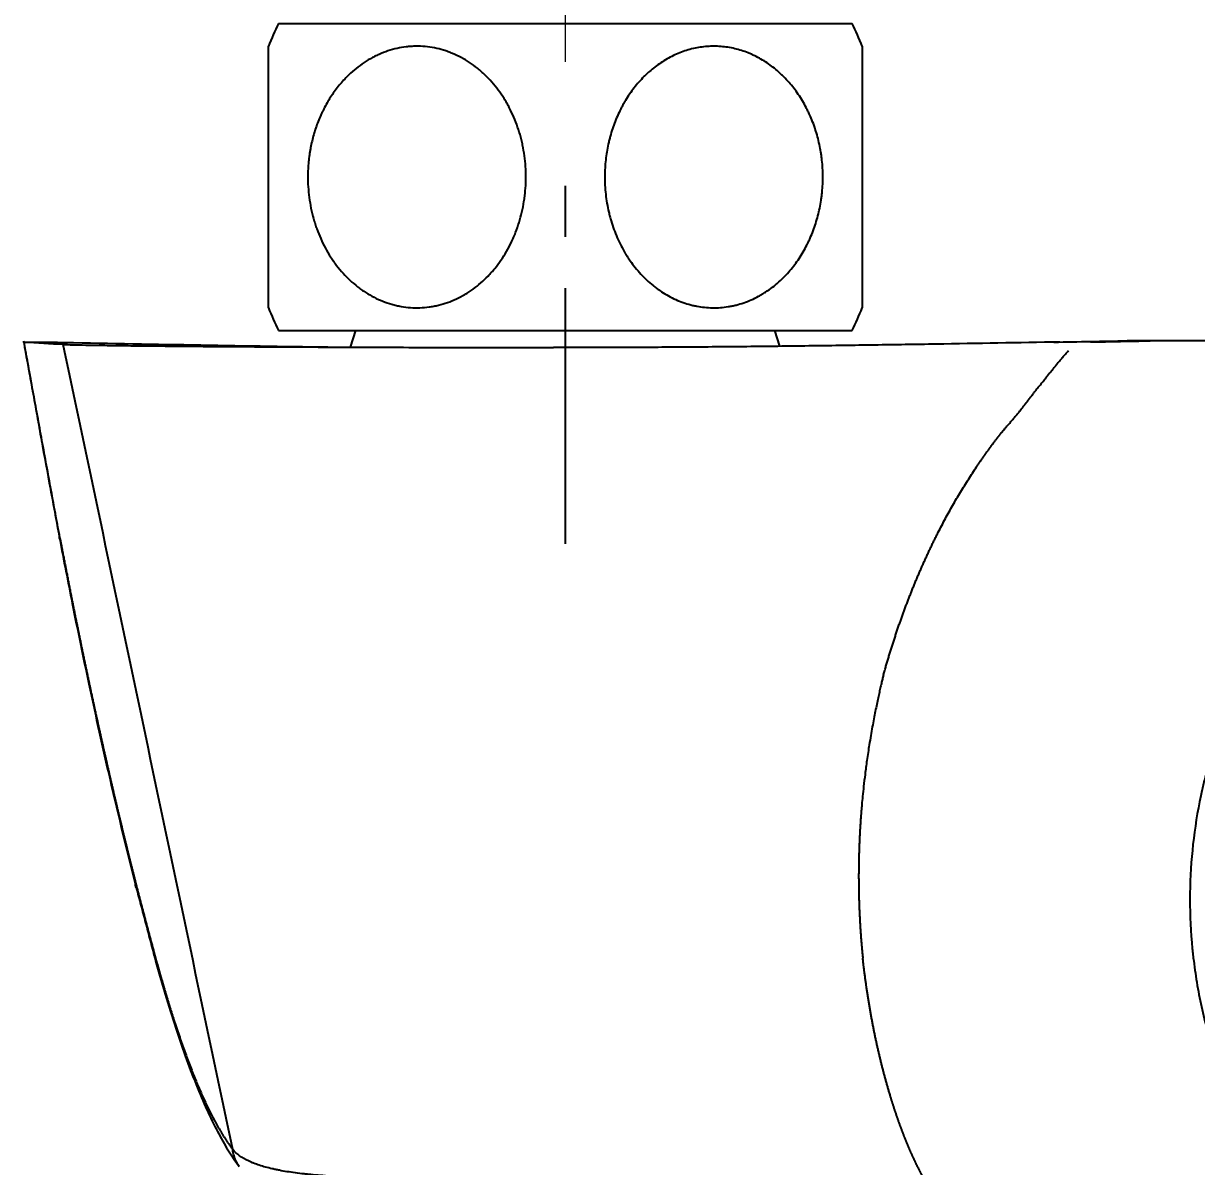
# Model space of a CAD drawing. Extents: x 1171 to 2300, y 0 to 827.
# Drawn here: x 1366.3 to 1423.6, y 633.7 to 689.5 of the extents above; entities that cross this region are included whole.
import ezdxf

# ---------------------------------------------------------------- set-up
doc = ezdxf.new("R2010")
doc.units = 0
doc.header["$LTSCALE"] = 10
doc.header["$MEASUREMENT"] = 0
doc.header["$PDMODE"] = 3
doc.header["$PDSIZE"] = -10
doc.linetypes.add('CENTER', pattern=[2, 1.25, -0.25, 0.25, -0.25])
doc.layers.get('0').update_dxf_attribs({"linetype": 'CONTINUOUS'})
doc.layers.get('DEFPOINTS').update_dxf_attribs({"linetype": 'CONTINUOUS'})
doc.layers.add('1', color=7, linetype='CONTINUOUS')
doc.styles.add('Daelim Dimension', font='')
doc.styles.get('Daelim Dimension').set_extended_font_data('나눔고딕')
doc.dimstyles.new('DEFAULT', dxfattribs={"dimscale": 2, "dimtxt": 2, "dimasz": 2, "dimexe": 0, "dimexo": 2, "dimgap": 1, "dimtad": 1, "dimdec": 1, "dimzin": 9, "dimdsep": 46, "dimtxsty": 'Daelim Dimension', "dimcen": 0.5, "dimclrd": 252, "dimclre": 252, "dimclrt": 3, "dimadec": 1, "dimazin": 0, "dimtfac": 1, "dimtdec": 1, "dimtix": 1, "dimtmove": 0, "dimatfit": 3, "dimfxl": 1, "dimtolj": 1, "dimtzin": 1, "dimlwd": 9, "dimlwe": 9, "dimarcsym": 0})

# ---------------------------------------------------------------- blocks, each defined once
blk = doc.blocks.new('*D8')
at = {"color": 5, "lineweight": 9, "ltscale": 0.5, "transparency": 16777216}
for p, q in [((1392.754, 687.645), (1392.754, 710.488)), ((1498.754, 710.488), (1396.754, 710.488)), ((1502.754, 687.252), (1502.754, 710.488))]:
    blk.add_line(p, q, dxfattribs=at)
at = {"color": 5, "ltscale": 0.5, "transparency": 16777216}
for points in [[(1396.754, 711.155), (1396.754, 709.821), (1392.754, 710.488)], [(1498.754, 711.155), (1498.754, 709.821), (1502.754, 710.488)]]:
    blk.add_solid(points, dxfattribs=at)
at = {"layer": 'DEFPOINTS', "color": 0, "ltscale": 0.5, "transparency": 16777216}
for p in [(1392.754, 710.488), (1392.754, 683.645), (1502.754, 683.252)]:
    blk.add_point(p, dxfattribs=at)
at = {"color": 7, "ltscale": 0.5, "transparency": 16777216, "insert": (1447.754, 717.896), "char_height": 10, "attachment_point": 5, "style": 'Daelim Dimension'}
blk.add_mtext('\\A1;110', dxfattribs=at)

msp = doc.modelspace()

# ---------------------------------------------------------------- linework, layer by layer
at = {"layer": '1', "color": 7, "linetype": 'Continuous', "lineweight": -3}
for p, q in [((1378.754, 689.522), (1406.754, 689.522)), ((1378.754, 674.522), (1406.754, 674.522)), ((1382.264, 673.713), (1382.521, 674.522)), ((1403.231, 673.754), (1402.987, 674.522))]:
    msp.add_line(p, q, dxfattribs=at)
at = {"layer": '1', "color": 1, "linetype": 'CENTER', "lineweight": -3}
msp.add_line((1392.754, 664.097), (1392.754, 683.645), dxfattribs=at)
at = {"layer": '1', "color": 7, "linetype": 'Continuous', "lineweight": -3}
for centre, start, end in [((1393.95, 682.022), 153.732, 157.8558), ((1391.558, 682.022), 22.1442, 26.268), ((1393.95, 682.022), 202.1442, 206.268), ((1391.558, 682.022), 333.732, 337.8558)]:
    msp.add_arc(centre, 16.946, start, end, dxfattribs=at)
for points, knots in [([(1378.254, 675.634), (1378.254, 675.634), (1378.254, 675.645), (1378.254, 675.688), (1378.254, 675.752), (1378.254, 675.857), (1378.254, 675.935), (1378.254, 675.952), (1378.254, 675.986), (1378.254, 676.004), (1378.254, 676.059), (1378.254, 676.098), (1378.254, 676.222), (1378.254, 676.314), (1378.254, 676.515), (1378.254, 676.625), (1378.254, 676.802), (1378.254, 676.864), (1378.254, 676.959), (1378.254, 676.992), (1378.254, 677.058), (1378.254, 677.091), (1378.254, 677.26), (1378.254, 677.402), (1378.254, 677.7), (1378.254, 678.01), (1378.254, 678.347), (1378.254, 678.609), (1378.254, 678.698), (1378.254, 678.877), (1378.254, 678.967), (1378.254, 679.241), (1378.254, 679.614), (1378.254, 680.002), (1378.254, 680.249), (1378.254, 680.299), (1378.254, 680.398), (1378.254, 680.449), (1378.254, 680.6), (1378.254, 680.7), (1378.254, 681.003), (1378.254, 681.409), (1378.254, 681.816), (1378.254, 682.226), (1378.254, 682.431), (1378.254, 682.688), (1378.254, 682.74), (1378.254, 682.842), (1378.254, 682.995), (1378.254, 683.147), (1378.254, 683.449), (1378.254, 683.846), (1378.254, 684.233), (1378.254, 684.52), (1378.254, 684.615), (1378.254, 684.756), (1378.254, 684.803), (1378.254, 684.896), (1378.254, 684.943), (1378.254, 685.172), (1378.254, 685.529), (1378.254, 685.863), (1378.254, 686.185), (1378.254, 686.341), (1378.254, 686.529), (1378.254, 686.566), (1378.254, 686.639), (1378.254, 686.676), (1378.254, 686.783), (1378.254, 686.852), (1378.254, 687.054), (1378.254, 687.306), (1378.254, 687.526), (1378.254, 687.677), (1378.254, 687.726), (1378.254, 687.795), (1378.254, 687.818), (1378.254, 687.862), (1378.254, 687.884), (1378.254, 687.988), (1378.254, 688.06), (1378.254, 688.186), (1378.254, 688.238), (1378.254, 688.323), (1378.254, 688.356), (1378.254, 688.383), (1378.254, 688.387), (1378.254, 688.396), (1378.254, 688.406), (1378.254, 688.41), (1378.254, 688.41)], [0, 0, 0, 0, 0.031251, 0.031251, 0.062501, 0.093752, 0.093752, 0.101564, 0.101564, 0.109377, 0.109377, 0.125002, 0.125002, 0.156253, 0.156253, 0.187503, 0.187503, 0.203128, 0.203128, 0.210941, 0.210941, 0.218754, 0.218754, 0.250004, 0.250004, 0.281255, 0.312505, 0.312505, 0.32813, 0.32813, 0.343756, 0.343756, 0.375006, 0.406257, 0.406257, 0.414069, 0.414069, 0.421882, 0.421882, 0.437507, 0.437507, 0.468758, 0.500008, 0.500008, 0.531259, 0.531259, 0.539071, 0.539071, 0.546884, 0.562509, 0.562509, 0.59376, 0.62501, 0.62501, 0.640635, 0.640635, 0.648448, 0.648448, 0.656261, 0.656261, 0.687511, 0.718762, 0.718762, 0.750012, 0.750012, 0.757825, 0.757825, 0.765637, 0.765637, 0.781263, 0.781263, 0.812513, 0.843764, 0.843764, 0.859389, 0.859389, 0.867202, 0.867202, 0.875014, 0.875014, 0.906265, 0.906265, 0.937515, 0.937515, 0.968766, 0.968766, 0.976578, 0.976578, 0.984391, 1, 1, 1, 1]), ([(1380.179, 682.071), (1380.178, 681.893), (1380.188, 681.539), (1380.239, 681.015), (1380.298, 680.67), (1380.368, 680.327), (1380.409, 680.157), (1380.469, 679.945), (1380.481, 679.903), (1380.506, 679.819), (1380.545, 679.694), (1380.587, 679.57), (1380.675, 679.326), (1380.804, 679.007), (1380.954, 678.702), (1381.115, 678.403), (1381.201, 678.257), (1381.316, 678.08), (1381.339, 678.044), (1381.387, 677.974), (1381.411, 677.939), (1381.484, 677.836), (1381.533, 677.768), (1381.685, 677.57), (1381.897, 677.316), (1382.125, 677.084), (1382.362, 676.864), (1382.485, 676.759), (1382.644, 676.636), (1382.676, 676.611), (1382.741, 676.563), (1382.774, 676.54), (1382.872, 676.47), (1382.939, 676.426), (1383.14, 676.297), (1383.413, 676.14), (1383.696, 676.012), (1383.984, 675.898), (1384.131, 675.848), (1384.317, 675.795), (1384.354, 675.785), (1384.43, 675.766), (1384.467, 675.757), (1384.581, 675.731), (1384.657, 675.715), (1384.884, 675.675), (1385.187, 675.638), (1385.492, 675.632), (1385.796, 675.641), (1385.949, 675.654), (1386.14, 675.68), (1386.178, 675.686), (1386.254, 675.698), (1386.292, 675.705), (1386.406, 675.726), (1386.482, 675.743), (1386.706, 675.797), (1387.002, 675.885), (1387.433, 676.061), (1387.712, 676.208), (1387.884, 676.309), (1387.918, 676.33), (1387.985, 676.372), (1388.086, 676.436), (1388.185, 676.504), (1388.379, 676.645), (1388.63, 676.844), (1388.866, 677.068), (1389.037, 677.245), (1389.121, 677.335), (1389.202, 677.429), (1389.256, 677.493), (1389.283, 677.525), (1389.415, 677.687), (1389.515, 677.821), (1389.705, 678.096), (1389.885, 678.381), (1390.044, 678.681), (1390.155, 678.913), (1390.191, 678.991), (1390.26, 679.15), (1390.293, 679.231), (1390.388, 679.473), (1390.445, 679.637), (1390.548, 679.969), (1390.639, 680.305), (1390.706, 680.648), (1390.748, 680.908), (1390.767, 681.039), (1390.782, 681.171), (1390.791, 681.26), (1390.796, 681.304), (1390.815, 681.525), (1390.834, 681.878), (1390.826, 682.405), (1390.796, 682.755), (1390.754, 683.104), (1390.727, 683.278), (1390.677, 683.539), (1390.659, 683.626), (1390.62, 683.797), (1390.599, 683.882), (1390.531, 684.134), (1390.43, 684.466), (1390.306, 684.787), (1390.17, 685.102), (1390.097, 685.257), (1389.997, 685.447), (1389.977, 685.485), (1389.936, 685.56), (1389.873, 685.672), (1389.808, 685.781), (1389.674, 685.996), (1389.485, 686.272), (1389.278, 686.529), (1389.061, 686.776), (1388.948, 686.895), (1388.8, 687.036), (1388.771, 687.064), (1388.71, 687.12), (1388.68, 687.147), (1388.588, 687.228), (1388.526, 687.28), (1388.337, 687.432), (1388.079, 687.62), (1387.81, 687.781), (1387.533, 687.929), (1387.392, 687.997), (1387.212, 688.072), (1387.175, 688.086), (1387.102, 688.115), (1387.066, 688.128), (1386.955, 688.168), (1386.881, 688.193), (1386.659, 688.26), (1386.361, 688.334), (1386.059, 688.378), (1385.755, 688.405), (1385.602, 688.411), (1385.41, 688.409), (1385.371, 688.408), (1385.294, 688.405), (1385.256, 688.403), (1385.14, 688.396), (1385.064, 688.389), (1384.835, 688.362), (1384.534, 688.311), (1384.089, 688.188), (1383.799, 688.075), (1383.619, 687.995), (1383.583, 687.979), (1383.512, 687.945), (1383.405, 687.893), (1383.301, 687.837), (1383.096, 687.72), (1382.828, 687.552), (1382.448, 687.26), (1382.208, 687.039), (1382.091, 686.923)], [0, 0, 0, 0, 0.015625, 0.03125, 0.046875, 0.046875, 0.0625, 0.0625, 0.066406, 0.066406, 0.070313, 0.078125, 0.078125, 0.09375, 0.109375, 0.109375, 0.125, 0.125, 0.128906, 0.128906, 0.132813, 0.132813, 0.140625, 0.140625, 0.15625, 0.171875, 0.171875, 0.1875, 0.1875, 0.191406, 0.191406, 0.195313, 0.195313, 0.203125, 0.203125, 0.21875, 0.234375, 0.234375, 0.25, 0.25, 0.253906, 0.253906, 0.257813, 0.257813, 0.265625, 0.265625, 0.28125, 0.296875, 0.296875, 0.3125, 0.3125, 0.316406, 0.316406, 0.320313, 0.320313, 0.328125, 0.328125, 0.34375, 0.359375, 0.375, 0.375, 0.378906, 0.378906, 0.382813, 0.390625, 0.390625, 0.40625, 0.421875, 0.421875, 0.429688, 0.433594, 0.433594, 0.4375, 0.4375, 0.453125, 0.453125, 0.46875, 0.484375, 0.484375, 0.492188, 0.492188, 0.5, 0.5, 0.515625, 0.515625, 0.53125, 0.546875, 0.546875, 0.554688, 0.558594, 0.558594, 0.5625, 0.5625, 0.578125, 0.59375, 0.609375, 0.609375, 0.625, 0.625, 0.632813, 0.632813, 0.640625, 0.640625, 0.65625, 0.671875, 0.671875, 0.6875, 0.6875, 0.691406, 0.691406, 0.695313, 0.703125, 0.703125, 0.71875, 0.734375, 0.734375, 0.75, 0.75, 0.753906, 0.753906, 0.757813, 0.757813, 0.765625, 0.765625, 0.78125, 0.796875, 0.796875, 0.8125, 0.8125, 0.816406, 0.816406, 0.820313, 0.820313, 0.828125, 0.828125, 0.84375, 0.859375, 0.859375, 0.875, 0.875, 0.878906, 0.878906, 0.882813, 0.882813, 0.890625, 0.890625, 0.90625, 0.921875, 0.9375, 0.9375, 0.941406, 0.941406, 0.945313, 0.953125, 0.953125, 0.96875, 0.984375, 1, 1, 1, 1]), ([(1403.477, 677.183), (1403.648, 677.359), (1403.806, 677.546), (1404.102, 677.938), (1404.239, 678.144), (1404.429, 678.468), (1404.489, 678.579), (1404.575, 678.748), (1404.604, 678.806), (1404.645, 678.892), (1404.658, 678.921), (1404.685, 678.979), (1404.803, 679.242), (1404.904, 679.511), (1405.059, 680), (1405.124, 680.249), (1405.202, 680.63), (1405.225, 680.759), (1405.254, 680.953), (1405.263, 681.018), (1405.279, 681.148), (1405.287, 681.213), (1405.319, 681.539), (1405.342, 682.059), (1405.314, 682.579), (1405.279, 682.904), (1405.271, 682.969), (1405.253, 683.098), (1405.244, 683.163), (1405.212, 683.358), (1405.188, 683.486), (1405.107, 683.866), (1405.04, 684.114), (1404.88, 684.6), (1404.788, 684.838), (1404.656, 685.129), (1404.629, 685.187), (1404.573, 685.301), (1404.544, 685.358), (1404.456, 685.527), (1404.394, 685.637), (1404.202, 685.958), (1404.063, 686.163), (1403.763, 686.551), (1403.603, 686.735), (1403.409, 686.93), (1403.388, 686.952), (1403.344, 686.994), (1403.279, 687.057), (1403.123, 687.2), (1402.985, 687.314), (1402.705, 687.532), (1402.51, 687.663), (1402.207, 687.837), (1402.105, 687.892), (1401.948, 687.968), (1401.895, 687.993), (1401.815, 688.028), (1401.788, 688.04), (1401.735, 688.062), (1401.708, 688.073), (1401.466, 688.17), (1401.03, 688.307), (1400.583, 688.378), (1400.3, 688.4), (1400.215, 688.405), (1400.13, 688.408), (1400.073, 688.409), (1400.044, 688.41), (1399.901, 688.41), (1399.788, 688.406), (1399.449, 688.381), (1399.226, 688.347), (1398.894, 688.271), (1398.784, 688.241), (1398.565, 688.173), (1398.456, 688.135), (1398.132, 688.007), (1397.922, 687.906), (1397.518, 687.676), (1397.323, 687.545), (1397.04, 687.328), (1396.947, 687.252), (1396.834, 687.152), (1396.811, 687.132), (1396.766, 687.091), (1396.7, 687.029), (1396.634, 686.966), (1396.42, 686.752), (1396.26, 686.569), (1395.958, 686.181), (1395.818, 685.976), (1395.655, 685.706), (1395.623, 685.651), (1395.561, 685.541), (1395.47, 685.374), (1395.387, 685.204), (1395.229, 684.858), (1395.136, 684.621), (1395.015, 684.256), (1394.977, 684.132), (1394.926, 683.945), (1394.91, 683.882), (1394.879, 683.755), (1394.864, 683.692), (1394.795, 683.372), (1394.711, 682.858), (1394.68, 682.334), (1394.679, 682.071)], [0, 0, 0, 0, 0.03125, 0.03125, 0.0625, 0.0625, 0.078125, 0.078125, 0.085937, 0.085937, 0.089844, 0.089844, 0.09375, 0.125, 0.125, 0.15625, 0.15625, 0.171875, 0.171875, 0.179687, 0.179687, 0.1875, 0.1875, 0.21875, 0.25, 0.25, 0.257812, 0.257812, 0.265625, 0.265625, 0.28125, 0.28125, 0.3125, 0.3125, 0.34375, 0.34375, 0.351562, 0.351562, 0.359375, 0.359375, 0.375, 0.375, 0.40625, 0.40625, 0.4375, 0.4375, 0.441406, 0.441406, 0.445312, 0.453125, 0.46875, 0.46875, 0.5, 0.5, 0.515625, 0.515625, 0.523437, 0.523437, 0.527344, 0.527344, 0.53125, 0.53125, 0.5625, 0.59375, 0.59375, 0.601562, 0.605469, 0.605469, 0.609375, 0.609375, 0.625, 0.625, 0.65625, 0.65625, 0.671875, 0.671875, 0.6875, 0.6875, 0.71875, 0.71875, 0.75, 0.75, 0.765625, 0.765625, 0.769531, 0.769531, 0.773437, 0.78125, 0.78125, 0.8125, 0.8125, 0.84375, 0.84375, 0.851562, 0.851562, 0.859375, 0.875, 0.875, 0.90625, 0.90625, 0.921875, 0.921875, 0.929688, 0.929688, 0.9375, 0.9375, 0.96875, 1, 1, 1, 1]), ([(1407.254, 688.41), (1407.254, 688.41), (1407.254, 688.399), (1407.254, 688.356), (1407.254, 688.293), (1407.254, 688.188), (1407.254, 688.109), (1407.254, 688.092), (1407.254, 688.058), (1407.254, 688.04), (1407.254, 687.985), (1407.254, 687.946), (1407.254, 687.822), (1407.254, 687.731), (1407.254, 687.529), (1407.254, 687.42), (1407.254, 687.242), (1407.254, 687.18), (1407.254, 687.085), (1407.254, 687.052), (1407.254, 686.986), (1407.254, 686.953), (1407.254, 686.784), (1407.254, 686.642), (1407.254, 686.345), (1407.254, 686.034), (1407.254, 685.698), (1407.254, 685.435), (1407.254, 685.347), (1407.254, 685.168), (1407.254, 685.077), (1407.254, 684.803), (1407.254, 684.43), (1407.254, 684.042), (1407.254, 683.795), (1407.254, 683.746), (1407.254, 683.646), (1407.254, 683.596), (1407.254, 683.445), (1407.254, 683.344), (1407.254, 683.041), (1407.254, 682.636), (1407.254, 682.228), (1407.254, 681.819), (1407.254, 681.613), (1407.254, 681.356), (1407.254, 681.305), (1407.254, 681.202), (1407.254, 681.049), (1407.254, 680.897), (1407.254, 680.595), (1407.254, 680.198), (1407.254, 679.811), (1407.254, 679.525), (1407.254, 679.43), (1407.254, 679.288), (1407.254, 679.241), (1407.254, 679.148), (1407.254, 679.102), (1407.254, 678.872), (1407.254, 678.516), (1407.254, 678.182), (1407.254, 677.859), (1407.254, 677.703), (1407.254, 677.516), (1407.254, 677.478), (1407.254, 677.405), (1407.254, 677.369), (1407.254, 677.262), (1407.254, 677.192), (1407.254, 676.99), (1407.254, 676.738), (1407.254, 676.519), (1407.254, 676.367), (1407.254, 676.318), (1407.254, 676.249), (1407.254, 676.226), (1407.254, 676.182), (1407.254, 676.161), (1407.254, 676.057), (1407.254, 675.984), (1407.254, 675.858), (1407.254, 675.806), (1407.254, 675.721), (1407.254, 675.689), (1407.254, 675.662), (1407.254, 675.657), (1407.254, 675.649), (1407.254, 675.638), (1407.254, 675.634), (1407.254, 675.634)], [0, 0, 0, 0, 0.031251, 0.031251, 0.062501, 0.093752, 0.093752, 0.101564, 0.101564, 0.109377, 0.109377, 0.125002, 0.125002, 0.156253, 0.156253, 0.187503, 0.187503, 0.203128, 0.203128, 0.210941, 0.210941, 0.218754, 0.218754, 0.250004, 0.250004, 0.281255, 0.312505, 0.312505, 0.32813, 0.32813, 0.343756, 0.343756, 0.375006, 0.406257, 0.406257, 0.414069, 0.414069, 0.421882, 0.421882, 0.437507, 0.437507, 0.468758, 0.500008, 0.500008, 0.531259, 0.531259, 0.539071, 0.539071, 0.546884, 0.562509, 0.562509, 0.59376, 0.62501, 0.62501, 0.640635, 0.640635, 0.648448, 0.648448, 0.656261, 0.656261, 0.687511, 0.718762, 0.718762, 0.750012, 0.750012, 0.757825, 0.757825, 0.765637, 0.765637, 0.781263, 0.781263, 0.812513, 0.843764, 0.843764, 0.859389, 0.859389, 0.867201, 0.867201, 0.875014, 0.875014, 0.906265, 0.906265, 0.937515, 0.937515, 0.968766, 0.968766, 0.976578, 0.976578, 0.984391, 1, 1, 1, 1]), ([(1382.091, 686.923), (1381.94, 686.771), (1381.798, 686.612), (1381.53, 686.277), (1381.279, 685.927), (1381.06, 685.546), (1380.934, 685.298), (1380.909, 685.248), (1380.861, 685.147), (1380.79, 684.995), (1380.725, 684.84), (1380.603, 684.529), (1380.46, 684.105), (1380.355, 683.664), (1380.301, 683.384), (1380.291, 683.328), (1380.272, 683.215), (1380.264, 683.158), (1380.239, 682.988), (1380.225, 682.874), (1380.192, 682.531), (1380.18, 682.301), (1380.179, 682.071)], [0, 0, 0, 0, 0.125, 0.125, 0.25, 0.375, 0.375, 0.40625, 0.40625, 0.4375, 0.5, 0.5, 0.625, 0.75, 0.75, 0.78125, 0.78125, 0.8125, 0.8125, 0.875, 0.875, 1, 1, 1, 1]), ([(1394.679, 682.071), (1394.677, 681.77), (1394.693, 681.473), (1394.758, 680.886), (1394.808, 680.595), (1394.891, 680.235), (1394.918, 680.128), (1394.947, 680.021), (1394.967, 679.95), (1394.978, 679.914), (1395.031, 679.737), (1395.077, 679.597), (1395.227, 679.186), (1395.343, 678.922), (1395.54, 678.54), (1395.609, 678.415), (1395.719, 678.232), (1395.776, 678.141), (1395.835, 678.051), (1395.875, 677.992), (1395.895, 677.963), (1396.078, 677.699), (1396.253, 677.481), (1396.627, 677.077), (1396.826, 676.89), (1397.091, 676.677), (1397.144, 676.635), (1397.253, 676.554), (1397.309, 676.515), (1397.476, 676.4), (1397.59, 676.328), (1397.935, 676.13), (1398.172, 676.017), (1398.539, 675.88), (1398.662, 675.839), (1398.851, 675.786), (1398.914, 675.769), (1399.042, 675.739), (1399.106, 675.726), (1399.425, 675.665), (1399.681, 675.639), (1400.194, 675.631), (1400.451, 675.649), (1400.741, 675.696), (1400.773, 675.701), (1400.837, 675.713), (1400.933, 675.732), (1401.028, 675.754), (1401.217, 675.801), (1401.342, 675.838), (1401.711, 675.965), (1401.952, 676.07), (1402.245, 676.228), (1402.303, 676.261), (1402.419, 676.33), (1402.476, 676.366), (1402.645, 676.476), (1402.756, 676.553), (1403.079, 676.8), (1403.283, 676.983), (1403.477, 677.183)], [0, 0, 0, 0, 0.0625, 0.0625, 0.125, 0.125, 0.140625, 0.148437, 0.148437, 0.15625, 0.15625, 0.1875, 0.1875, 0.25, 0.25, 0.28125, 0.28125, 0.296875, 0.304687, 0.304687, 0.3125, 0.3125, 0.375, 0.375, 0.4375, 0.4375, 0.453125, 0.453125, 0.46875, 0.46875, 0.5, 0.5, 0.5625, 0.5625, 0.59375, 0.59375, 0.609375, 0.609375, 0.625, 0.625, 0.6875, 0.6875, 0.75, 0.75, 0.757812, 0.757812, 0.765625, 0.78125, 0.78125, 0.8125, 0.8125, 0.875, 0.875, 0.890625, 0.890625, 0.90625, 0.90625, 0.9375, 0.9375, 1, 1, 1, 1]), ([(1366.324, 673.954), (1366.311, 673.955), (1366.294, 673.957), (1366.292, 673.958), (1366.297, 673.959), (1366.3, 673.96), (1366.303, 673.96)], [0, 0, 0, 0, 0.405148, 0.810295, 0.810295, 1, 1, 1, 1]), ([(1366.318, 673.961), (1366.318, 673.961), (1366.318, 673.961), (1366.33, 673.962), (1366.345, 673.962), (1366.384, 673.963), (1366.431, 673.963), (1366.493, 673.963), (1366.536, 673.963), (1366.545, 673.963), (1366.563, 673.963), (1366.592, 673.963), (1366.621, 673.963), (1366.684, 673.963), (1366.773, 673.963), (1366.874, 673.962), (1366.942, 673.961), (1366.955, 673.961), (1366.983, 673.961), (1367.025, 673.96), (1367.068, 673.96), (1367.156, 673.959), (1367.277, 673.958), (1367.407, 673.956), (1367.491, 673.955), (1367.508, 673.954), (1367.542, 673.954), (1367.593, 673.953), (1367.645, 673.952), (1367.749, 673.951), (1367.889, 673.948), (1368.033, 673.946), (1368.143, 673.944), (1368.18, 673.943), (1368.253, 673.942), (1368.29, 673.941), (1368.327, 673.94)], [0, 0, 0, 0, 0.000193, 0.000193, 0.077101, 0.077101, 0.15401, 0.230918, 0.230918, 0.250145, 0.250145, 0.269372, 0.307826, 0.307826, 0.384734, 0.461642, 0.461642, 0.48087, 0.48087, 0.500097, 0.538551, 0.538551, 0.615459, 0.692367, 0.692367, 0.711594, 0.711594, 0.730821, 0.769275, 0.769275, 0.846184, 0.923092, 0.923092, 0.961546, 0.961546, 1, 1, 1, 1]), ([(1368.074, 664.39), (1368.036, 664.588), (1367.998, 664.787), (1367.923, 665.185), (1367.886, 665.383), (1367.774, 665.98), (1367.699, 666.378), (1367.477, 667.573), (1367.331, 668.37), (1367.114, 669.566), (1367.042, 669.965), (1366.934, 670.563), (1366.898, 670.763), (1366.826, 671.162), (1366.647, 672.159), (1366.468, 673.156), (1366.324, 673.954)], [0, 0, 0, 0, 0.0625, 0.0625, 0.125, 0.125, 0.25, 0.25, 0.5, 0.5, 0.625, 0.625, 0.6875, 0.6875, 0.75, 1, 1, 1, 1]), ([(1368.238, 673.842), (1368.364, 673.837), (1368.519, 673.833), (1368.888, 673.824), (1369.314, 673.815), (1369.853, 673.806), (1370.3, 673.8), (1370.456, 673.797), (1370.702, 673.794), (1370.827, 673.793), (1370.957, 673.791), (1371.044, 673.79), (1371.088, 673.789), (1371.488, 673.784), (1371.868, 673.78), (1372.675, 673.772), (1373.529, 673.764), (1374.476, 673.756), (1375.221, 673.75), (1375.475, 673.748), (1375.996, 673.745), (1376.262, 673.743), (1377.079, 673.738), (1377.64, 673.734), (1378.793, 673.728), (1379.386, 673.725), (1380.603, 673.719), (1381.227, 673.716), (1382.187, 673.712), (1382.511, 673.711), (1383.003, 673.709), (1383.251, 673.709), (1383.501, 673.708), (1383.669, 673.707), (1383.752, 673.707), (1384.509, 673.704), (1385.187, 673.702), (1386.554, 673.699), (1387.244, 673.697), (1388.634, 673.695), (1389.335, 673.693), (1390.749, 673.692), (1391.462, 673.691), (1392.18, 673.69)], [0, 0, 0, 0, 0.0625, 0.0625, 0.125, 0.1875, 0.1875, 0.21875, 0.21875, 0.234375, 0.242187, 0.242187, 0.25, 0.25, 0.3125, 0.3125, 0.375, 0.4375, 0.4375, 0.46875, 0.46875, 0.5, 0.5, 0.5625, 0.5625, 0.625, 0.625, 0.6875, 0.6875, 0.71875, 0.71875, 0.734375, 0.742188, 0.742188, 0.75, 0.75, 0.8125, 0.8125, 0.875, 0.875, 0.9375, 0.9375, 1, 1, 1, 1]), ([(1368.327, 673.94), (1370.535, 673.898), (1372.743, 673.857), (1377.158, 673.78), (1379.366, 673.745), (1381.806, 673.712), (1382.037, 673.709), (1382.269, 673.706)], [0, 0, 0, 0, 0.475059, 0.475059, 0.950119, 0.950119, 1, 1, 1, 1]), ([(1392.754, 673.69), (1392.707, 673.69), (1392.66, 673.69), (1392.565, 673.69), (1392.516, 673.69), (1392.372, 673.69), (1392.276, 673.69), (1392.18, 673.69)], [0, 0, 0, 0, 0.245773, 0.245773, 0.498936, 0.498936, 1, 1, 1, 1]), ([(1416.899, 673.961), (1414.887, 673.925), (1412.876, 673.89), (1409.858, 673.841), (1408.852, 673.826), (1406.84, 673.797), (1405.834, 673.783), (1403.822, 673.758), (1402.816, 673.747), (1401.307, 673.732), (1400.804, 673.727), (1399.798, 673.719), (1399.295, 673.715), (1397.785, 673.704), (1396.779, 673.699), (1394.767, 673.692), (1393.76, 673.69), (1392.754, 673.69)], [0, 0, 0, 0, 0.25, 0.25, 0.375, 0.375, 0.5, 0.5, 0.625, 0.625, 0.6875, 0.6875, 0.75, 0.75, 0.875, 0.875, 1, 1, 1, 1]), ([(1416.613, 673.956), (1417.208, 673.967), (1417.804, 673.978), (1418.994, 674), (1419.59, 674.011), (1420.185, 674.022)], [0, 0, 0, 0, 0.5, 0.5, 1, 1, 1, 1]), ([(1447.754, 674.022), (1446.605, 674.022), (1445.456, 674.022), (1443.159, 674.022), (1442.01, 674.022), (1439.712, 674.022), (1438.563, 674.022), (1436.266, 674.022), (1435.117, 674.022), (1432.819, 674.022), (1431.671, 674.022), (1429.373, 674.022), (1428.225, 674.022), (1425.927, 674.022), (1424.779, 674.022), (1422.482, 674.022), (1421.333, 674.022), (1420.185, 674.022)], [0, 0, 0, 0, 0.125, 0.125, 0.25, 0.25, 0.375, 0.375, 0.5, 0.5, 0.625, 0.625, 0.75, 0.75, 0.875, 0.875, 1, 1, 1, 1]), ([(1415.105, 670.79), (1415.123, 670.812), (1415.158, 670.858), (1415.211, 670.926), (1415.258, 670.986), (1415.3, 671.04), (1415.338, 671.09), (1415.379, 671.144), (1415.443, 671.228), (1415.528, 671.339), (1415.634, 671.476), (1415.72, 671.585), (1415.779, 671.661), (1415.828, 671.723), (1415.904, 671.819), (1416.016, 671.96), (1416.149, 672.127), (1416.255, 672.259), (1416.326, 672.347), (1416.356, 672.385), (1416.377, 672.41), (1416.401, 672.44), (1416.437, 672.485), (1416.492, 672.553), (1416.563, 672.639), (1416.651, 672.746), (1416.75, 672.865), (1416.841, 672.975), (1416.917, 673.066), (1416.979, 673.14), (1417.039, 673.213), (1417.104, 673.289), (1417.173, 673.371), (1417.248, 673.458), (1417.299, 673.519), (1417.326, 673.55)], [0, 0, 0, 0, 0.024389, 0.048756, 0.0731, 0.088771, 0.106664, 0.125907, 0.146236, 0.195555, 0.244443, 0.2929, 0.313345, 0.325674, 0.360018, 0.416877, 0.478216, 0.540994, 0.560126, 0.573796, 0.582004, 0.58782, 0.605975, 0.63079, 0.662268, 0.700408, 0.748139, 0.792832, 0.822151, 0.848367, 0.874286, 0.902408, 0.932733, 0.965264, 1, 1, 1, 1]), ([(1447.754, 671.222), (1446.945, 671.222), (1446.142, 671.182), (1444.551, 671.025), (1443.761, 670.908), (1442.196, 670.597), (1441.42, 670.403), (1440.458, 670.111), (1440.17, 670.02), (1439.883, 669.923), (1439.692, 669.858), (1439.596, 669.824), (1439.12, 669.654), (1438.745, 669.509), (1437.632, 669.048), (1436.91, 668.706), (1435.503, 667.954), (1434.818, 667.544), (1433.819, 666.877), (1433.491, 666.646), (1433.006, 666.287), (1432.846, 666.165), (1432.607, 665.979), (1432.528, 665.916), (1432.37, 665.79), (1432.291, 665.726), (1431.589, 665.15), (1430.995, 664.611), (1429.865, 663.481), (1429.329, 662.89), (1428.315, 661.656), (1427.838, 661.013), (1427.278, 660.176), (1427.168, 660.007), (1427.006, 659.751), (1426.952, 659.665), (1426.846, 659.493), (1426.584, 659.062), (1426.336, 658.625), (1425.769, 657.564), (1425.086, 656.12), (1424.547, 654.616), (1424.197, 653.466), (1424.09, 653.079), (1423.943, 652.493), (1423.896, 652.296), (1423.807, 651.902), (1423.765, 651.704), (1423.569, 650.716), (1423.451, 649.923), (1423.294, 648.334), (1423.255, 647.537), (1423.254, 645.939), (1423.292, 645.139), (1423.381, 644.235), (1423.391, 644.135), (1423.413, 643.934), (1423.425, 643.833), (1423.462, 643.533), (1423.489, 643.333), (1423.577, 642.735), (1423.646, 642.34), (1423.88, 641.161), (1424.074, 640.387), (1424.363, 639.433), (1424.423, 639.242), (1424.486, 639.053)], [0, 0, 0, 0, 0.051948, 0.051948, 0.103896, 0.103896, 0.155844, 0.155844, 0.168831, 0.175325, 0.175325, 0.181818, 0.181818, 0.207792, 0.207792, 0.25974, 0.25974, 0.311688, 0.311688, 0.337662, 0.337662, 0.350649, 0.350649, 0.357143, 0.357143, 0.363636, 0.363636, 0.415584, 0.415584, 0.467532, 0.467532, 0.519481, 0.519481, 0.532468, 0.532468, 0.538961, 0.538961, 0.545455, 0.571429, 0.571429, 0.623377, 0.675325, 0.675325, 0.701299, 0.701299, 0.714286, 0.714286, 0.727273, 0.727273, 0.779221, 0.779221, 0.831169, 0.831169, 0.883117, 0.883117, 0.88961, 0.88961, 0.896104, 0.896104, 0.909091, 0.909091, 0.935065, 0.935065, 0.987013, 0.987013, 1, 1, 1, 1]), ([(1408.296, 657.724), (1408.306, 657.757), (1408.324, 657.824), (1408.353, 657.925), (1408.382, 658.025), (1408.411, 658.125), (1408.44, 658.225), (1408.469, 658.325), (1408.499, 658.424), (1408.528, 658.523), (1408.558, 658.622), (1408.588, 658.721), (1408.619, 658.819), (1408.649, 658.918), (1408.68, 659.016), (1408.711, 659.113), (1408.742, 659.211), (1408.773, 659.308), (1408.805, 659.406), (1408.836, 659.503), (1408.868, 659.599), (1408.9, 659.696), (1408.932, 659.792), (1408.965, 659.888), (1408.997, 659.984), (1409.03, 660.08), (1409.063, 660.175), (1409.097, 660.271), (1409.13, 660.366), (1409.164, 660.46), (1409.197, 660.555), (1409.231, 660.649), (1409.266, 660.743), (1409.3, 660.837), (1409.335, 660.931), (1409.369, 661.025), (1409.404, 661.118), (1409.44, 661.211), (1409.475, 661.304), (1409.511, 661.396), (1409.546, 661.489), (1409.582, 661.581), (1409.619, 661.673), (1409.655, 661.765), (1409.691, 661.856), (1409.728, 661.948), (1409.765, 662.039), (1409.802, 662.129), (1409.84, 662.22), (1409.877, 662.311), (1409.915, 662.401), (1409.953, 662.491), (1409.991, 662.581), (1410.029, 662.67), (1410.068, 662.759), (1410.106, 662.849), (1410.145, 662.937), (1410.184, 663.026), (1410.224, 663.115), (1410.263, 663.203), (1410.303, 663.291), (1410.343, 663.379), (1410.383, 663.466), (1410.423, 663.554), (1410.464, 663.641), (1410.504, 663.728), (1410.545, 663.815), (1410.586, 663.901), (1410.627, 663.987), (1410.669, 664.073), (1410.711, 664.159), (1410.752, 664.245), (1410.794, 664.33), (1410.837, 664.416), (1410.879, 664.501), (1410.922, 664.585), (1411.064, 664.866), (1411.31, 665.338), (1411.672, 665.991), (1412.046, 666.63), (1412.433, 667.254), (1412.728, 667.705), (1412.922, 667.991), (1413.01, 668.119), (1413.098, 668.246), (1413.187, 668.373), (1413.276, 668.499), (1413.366, 668.624), (1413.456, 668.749), (1413.547, 668.872), (1413.639, 668.996), (1413.731, 669.118), (1413.824, 669.24), (1413.895, 669.332), (1413.945, 669.396), (1413.974, 669.433), (1414.006, 669.472), (1414.04, 669.514), (1414.076, 669.558), (1414.115, 669.605), (1414.156, 669.655), (1414.2, 669.707), (1414.246, 669.762), (1414.295, 669.819), (1414.346, 669.879), (1414.4, 669.942), (1414.456, 670.007), (1414.516, 670.076), (1414.578, 670.148), (1414.64, 670.22), (1414.699, 670.289), (1414.755, 670.356), (1414.809, 670.42), (1414.86, 670.481), (1414.907, 670.539), (1414.953, 670.594), (1414.995, 670.647), (1415.034, 670.697), (1415.071, 670.744), (1415.094, 670.774), (1415.106, 670.789)], [0, 0, 0, 0, 0.007029, 0.014046, 0.021054, 0.028051, 0.035037, 0.042013, 0.048979, 0.055935, 0.06288, 0.069815, 0.07674, 0.083654, 0.090559, 0.097453, 0.104338, 0.111213, 0.118077, 0.124932, 0.131777, 0.138612, 0.145438, 0.152253, 0.159059, 0.165856, 0.172643, 0.17942, 0.186188, 0.192947, 0.199696, 0.206436, 0.213167, 0.219888, 0.2266, 0.233303, 0.239997, 0.246682, 0.253358, 0.260025, 0.266683, 0.273332, 0.279973, 0.286604, 0.293227, 0.299842, 0.306447, 0.313045, 0.319633, 0.326213, 0.332785, 0.339349, 0.345904, 0.352451, 0.35899, 0.36552, 0.372043, 0.378557, 0.385063, 0.391562, 0.398052, 0.404535, 0.41101, 0.417477, 0.423937, 0.430389, 0.436833, 0.44327, 0.449699, 0.456121, 0.462535, 0.468943, 0.475343, 0.481735, 0.488121, 0.4945, 0.500871, 0.551595, 0.601841, 0.651639, 0.70102, 0.750015, 0.760474, 0.770918, 0.781348, 0.791764, 0.802166, 0.812554, 0.82293, 0.833292, 0.843642, 0.85398, 0.864306, 0.87462, 0.877536, 0.880691, 0.884086, 0.887722, 0.891598, 0.895715, 0.900072, 0.904671, 0.90951, 0.91459, 0.919912, 0.925474, 0.931278, 0.937323, 0.944001, 0.950414, 0.956562, 0.962446, 0.968065, 0.97342, 0.97851, 0.983336, 0.987898, 0.992196, 0.99623, 1, 1, 1, 1]), ([(1368.061, 664.353), (1368.055, 664.355), (1368.052, 664.357), (1368.047, 664.364), (1368.048, 664.368), (1368.057, 664.378), (1368.064, 664.384), (1368.074, 664.389)], [0, 0, 0, 0, 0.261586, 0.261586, 0.630793, 0.630793, 1, 1, 1, 1]), ([(1368.061, 664.353), (1368.261, 663.298), (1368.724, 660.925), (1369.535, 656.982), (1370.57, 652.298), (1371.36, 649.041), (1371.799, 647.316)], [0, 0, 0, 0, 0.179459, 0.405854, 0.679395, 1, 1, 1, 1]), ([(1368.074, 664.39), (1368.081, 664.349), (1368.097, 664.269), (1368.12, 664.149), (1368.142, 664.029), (1368.165, 663.909), (1368.188, 663.79), (1368.211, 663.67), (1368.234, 663.551), (1368.257, 663.431), (1368.28, 663.312), (1368.303, 663.193), (1368.326, 663.074), (1368.349, 662.956), (1368.372, 662.837), (1368.396, 662.719), (1368.419, 662.6), (1368.442, 662.482), (1368.465, 662.364), (1368.488, 662.247), (1368.511, 662.129), (1368.534, 662.011), (1368.557, 661.894), (1368.581, 661.777), (1368.604, 661.66), (1368.627, 661.543), (1368.65, 661.426), (1368.673, 661.309), (1368.697, 661.193), (1368.72, 661.076), (1368.743, 660.96), (1368.767, 660.844), (1368.79, 660.728), (1368.813, 660.612), (1368.836, 660.497), (1368.86, 660.381), (1368.883, 660.266), (1368.907, 660.151), (1368.93, 660.036), (1368.953, 659.921), (1368.977, 659.806), (1369, 659.691), (1369.024, 659.577), (1369.047, 659.462), (1369.071, 659.348), (1369.094, 659.234), (1369.117, 659.12), (1369.141, 659.007), (1369.164, 658.893), (1369.188, 658.78), (1369.212, 658.666), (1369.235, 658.553), (1369.259, 658.44), (1369.282, 658.327), (1369.306, 658.214), (1369.329, 658.102), (1369.353, 657.989), (1369.377, 657.877), (1369.4, 657.765), (1369.424, 657.653), (1369.448, 657.541), (1369.471, 657.429), (1369.495, 657.318), (1369.519, 657.206), (1369.543, 657.095), (1369.566, 656.984), (1369.59, 656.873), (1369.614, 656.762), (1369.638, 656.651), (1369.661, 656.541), (1369.685, 656.43), (1369.709, 656.32), (1369.733, 656.21), (1369.757, 656.1), (1369.781, 655.99), (1369.805, 655.881), (1369.834, 655.744), (1369.87, 655.581), (1369.911, 655.392), (1369.953, 655.203), (1369.995, 655.015), (1370.036, 654.827), (1370.078, 654.639), (1370.12, 654.452), (1370.161, 654.266), (1370.203, 654.08), (1370.245, 653.894), (1370.287, 653.709), (1370.329, 653.525), (1370.371, 653.341), (1370.412, 653.157), (1370.454, 652.974), (1370.496, 652.791), (1370.538, 652.609), (1370.58, 652.427), (1370.623, 652.246), (1370.665, 652.065), (1370.707, 651.885), (1370.749, 651.705), (1370.791, 651.526), (1370.833, 651.347), (1370.876, 651.169), (1370.918, 650.991), (1370.96, 650.813), (1371.003, 650.636), (1371.045, 650.46), (1371.088, 650.284), (1371.13, 650.108), (1371.173, 649.933), (1371.215, 649.759), (1371.258, 649.585), (1371.3, 649.411), (1371.343, 649.238), (1371.386, 649.065), (1371.428, 648.893), (1371.471, 648.721), (1371.514, 648.55), (1371.557, 648.379), (1371.599, 648.209), (1371.642, 648.039), (1371.685, 647.87), (1371.728, 647.701), (1371.757, 647.588), (1371.771, 647.532)], [0, 0, 0, 0, 0.006905, 0.013803, 0.020694, 0.027578, 0.034455, 0.041325, 0.048188, 0.055044, 0.061893, 0.068736, 0.075571, 0.0824, 0.089222, 0.096037, 0.102845, 0.109647, 0.116442, 0.123231, 0.130012, 0.136787, 0.143556, 0.150318, 0.157074, 0.163823, 0.170565, 0.177301, 0.184031, 0.190754, 0.197471, 0.204182, 0.210886, 0.217584, 0.224276, 0.230962, 0.237641, 0.244314, 0.250982, 0.257643, 0.264297, 0.270946, 0.277589, 0.284226, 0.290857, 0.297482, 0.304101, 0.310714, 0.317322, 0.323923, 0.330519, 0.337109, 0.343694, 0.350272, 0.356845, 0.363412, 0.369974, 0.37653, 0.383081, 0.389626, 0.396165, 0.402699, 0.409228, 0.415751, 0.422269, 0.428782, 0.435289, 0.441791, 0.448287, 0.454779, 0.461265, 0.467746, 0.474222, 0.480693, 0.487159, 0.49362, 0.500076, 0.511271, 0.52245, 0.533612, 0.544757, 0.555885, 0.566997, 0.578093, 0.589172, 0.600236, 0.611284, 0.622316, 0.633333, 0.644335, 0.655321, 0.666293, 0.67725, 0.688193, 0.699121, 0.710035, 0.720934, 0.73182, 0.742693, 0.753552, 0.764397, 0.77523, 0.786049, 0.796856, 0.80765, 0.818431, 0.829201, 0.839958, 0.850704, 0.861438, 0.87216, 0.882871, 0.893571, 0.90426, 0.914938, 0.925606, 0.936263, 0.94691, 0.957548, 0.968175, 0.978793, 0.989401, 1, 1, 1, 1]), ([(1408.291, 657.723), (1408.276, 657.664), (1408.246, 657.538), (1408.197, 657.334), (1408.144, 657.104), (1408.086, 656.848), (1408.023, 656.563), (1407.957, 656.252), (1407.888, 655.913), (1407.816, 655.547), (1407.742, 655.153), (1407.668, 654.732), (1407.577, 654.186), (1407.481, 653.554), (1407.391, 652.876), (1407.322, 652.289), (1407.27, 651.795), (1407.233, 651.394), (1407.207, 651.086), (1407.191, 650.881), (1407.181, 650.747), (1407.175, 650.655), (1407.169, 650.562), (1407.162, 650.47), (1407.157, 650.377), (1407.151, 650.285), (1407.145, 650.192), (1407.14, 650.1), (1407.135, 650.007), (1407.13, 649.915), (1407.126, 649.822), (1407.121, 649.729), (1407.117, 649.637), (1407.113, 649.544), (1407.109, 649.451), (1407.106, 649.358), (1407.102, 649.266), (1407.099, 649.173), (1407.096, 649.08), (1407.093, 648.987), (1407.091, 648.895), (1407.089, 648.802), (1407.087, 648.709), (1407.085, 648.616), (1407.083, 648.523), (1407.082, 648.43), (1407.08, 648.338), (1407.079, 648.245), (1407.078, 648.152), (1407.078, 648.059), (1407.077, 647.966), (1407.077, 647.873), (1407.077, 647.78), (1407.078, 647.687), (1407.078, 647.594), (1407.079, 647.501), (1407.08, 647.408), (1407.081, 647.315), (1407.082, 647.222), (1407.084, 647.129), (1407.086, 647.036), (1407.088, 646.943), (1407.09, 646.85), (1407.092, 646.757), (1407.095, 646.664), (1407.098, 646.571), (1407.101, 646.478), (1407.104, 646.385), (1407.108, 646.292), (1407.111, 646.199), (1407.115, 646.106), (1407.12, 646.013), (1407.124, 645.92), (1407.129, 645.826), (1407.134, 645.733), (1407.139, 645.64), (1407.144, 645.547), (1407.149, 645.454), (1407.155, 645.361), (1407.161, 645.268), (1407.167, 645.175), (1407.174, 645.082), (1407.18, 644.989), (1407.187, 644.895), (1407.194, 644.802), (1407.202, 644.709), (1407.209, 644.616), (1407.217, 644.523), (1407.225, 644.43), (1407.233, 644.337), (1407.242, 644.244), (1407.25, 644.151), (1407.259, 644.058), (1407.268, 643.965), (1407.275, 643.902), (1407.278, 643.871)], [0, 0, 0, 0, 0.012994, 0.027949, 0.044866, 0.063746, 0.084588, 0.107394, 0.132164, 0.158899, 0.1876, 0.218268, 0.250905, 0.306628, 0.355648, 0.397958, 0.433555, 0.462431, 0.484582, 0.500004, 0.506645, 0.513286, 0.519927, 0.526569, 0.533211, 0.539854, 0.546497, 0.553141, 0.559786, 0.566431, 0.573076, 0.579722, 0.586369, 0.593016, 0.599663, 0.606312, 0.61296, 0.61961, 0.62626, 0.632911, 0.639562, 0.646214, 0.652866, 0.65952, 0.666174, 0.672828, 0.679484, 0.68614, 0.692796, 0.699454, 0.706112, 0.712771, 0.719431, 0.726091, 0.732752, 0.739414, 0.746077, 0.752741, 0.759405, 0.766071, 0.772737, 0.779404, 0.786072, 0.792741, 0.799411, 0.806082, 0.812753, 0.819426, 0.826099, 0.832774, 0.83945, 0.846126, 0.852804, 0.859482, 0.866162, 0.872843, 0.879525, 0.886208, 0.892892, 0.899577, 0.906263, 0.91295, 0.919639, 0.926329, 0.93302, 0.939712, 0.946406, 0.9531, 0.959796, 0.966494, 0.973192, 0.979892, 0.986593, 0.993296, 1, 1, 1, 1]), ([(1371.798, 647.318), (1371.788, 647.337), (1371.781, 647.356), (1371.768, 647.401), (1371.765, 647.427), (1371.764, 647.478), (1371.766, 647.504), (1371.772, 647.53)], [0, 0, 0, 0, 0.280576, 0.280576, 0.640288, 0.640288, 1, 1, 1, 1]), ([(1371.772, 647.53), (1371.78, 647.499), (1371.796, 647.436), (1371.82, 647.342), (1371.844, 647.248), (1371.868, 647.154), (1371.892, 647.06), (1371.917, 646.966), (1371.941, 646.871), (1371.966, 646.776), (1371.99, 646.681), (1372.015, 646.586), (1372.04, 646.491), (1372.065, 646.395), (1372.09, 646.3), (1372.115, 646.204), (1372.14, 646.108), (1372.166, 646.012), (1372.191, 645.916), (1372.216, 645.819), (1372.242, 645.722), (1372.268, 645.626), (1372.293, 645.529), (1372.319, 645.432), (1372.345, 645.334), (1372.371, 645.237), (1372.397, 645.139), (1372.424, 645.042), (1372.45, 644.944), (1372.476, 644.846), (1372.503, 644.747), (1372.529, 644.649), (1372.556, 644.55), (1372.583, 644.452), (1372.61, 644.353), (1372.636, 644.254), (1372.654, 644.187), (1372.663, 644.154)], [0, 0, 0, 0, 0.027214, 0.054506, 0.081877, 0.109326, 0.136854, 0.164461, 0.192147, 0.219912, 0.247756, 0.27568, 0.303684, 0.331767, 0.35993, 0.388173, 0.416496, 0.4449, 0.473384, 0.501948, 0.530594, 0.55932, 0.588127, 0.617015, 0.645985, 0.675035, 0.704168, 0.733382, 0.762677, 0.792055, 0.821514, 0.851056, 0.88068, 0.910386, 0.940175, 0.970046, 1, 1, 1, 1]), ([(1372.664, 644.154), (1372.655, 644.096), (1372.658, 644.036), (1372.68, 643.954), (1372.689, 643.928), (1372.701, 643.904)], [0, 0, 0, 0, 0.694625, 0.694625, 1, 1, 1, 1]), ([(1372.664, 644.155), (1372.669, 644.134), (1372.68, 644.094), (1372.697, 644.033), (1372.713, 643.973), (1372.73, 643.912), (1372.747, 643.852), (1372.763, 643.792), (1372.78, 643.732), (1372.797, 643.672), (1372.813, 643.612), (1372.83, 643.552), (1372.847, 643.493), (1372.863, 643.433), (1372.88, 643.374), (1372.897, 643.314), (1372.914, 643.255), (1372.931, 643.196), (1372.947, 643.137), (1372.964, 643.078), (1372.981, 643.019), (1372.998, 642.96), (1373.015, 642.902), (1373.032, 642.843), (1373.049, 642.785), (1373.066, 642.727), (1373.083, 642.668), (1373.1, 642.61), (1373.117, 642.552), (1373.134, 642.495), (1373.178, 642.344), (1373.249, 642.105), (1373.348, 641.779), (1373.446, 641.46), (1373.544, 641.148), (1373.692, 640.685), (1373.89, 640.088), (1374.138, 639.377), (1374.384, 638.708), (1374.629, 638.082), (1374.872, 637.497), (1375.115, 636.95), (1375.357, 636.44), (1375.53, 636.105), (1375.633, 635.912), (1375.667, 635.849), (1375.702, 635.786), (1375.737, 635.724), (1375.771, 635.662), (1375.806, 635.601), (1375.841, 635.541), (1375.876, 635.481), (1375.911, 635.422), (1375.945, 635.363), (1375.98, 635.306), (1376.015, 635.249), (1376.05, 635.192), (1376.086, 635.136), (1376.121, 635.081), (1376.156, 635.027), (1376.191, 634.973), (1376.226, 634.92), (1376.262, 634.867), (1376.297, 634.816), (1376.333, 634.764), (1376.368, 634.714), (1376.404, 634.664), (1376.439, 634.615), (1376.475, 634.566), (1376.498, 634.534), (1376.51, 634.518)], [0, 0, 0, 0, 0.004335, 0.00867, 0.013006, 0.017342, 0.021679, 0.026016, 0.030354, 0.034693, 0.039032, 0.043372, 0.047713, 0.052055, 0.056397, 0.060741, 0.065085, 0.06943, 0.073777, 0.078124, 0.082473, 0.086823, 0.091174, 0.095526, 0.09988, 0.104235, 0.108591, 0.112949, 0.117308, 0.121669, 0.126032, 0.151298, 0.176421, 0.201409, 0.226272, 0.25102, 0.31364, 0.37583, 0.437765, 0.49962, 0.561123, 0.623269, 0.686218, 0.750126, 0.759285, 0.768477, 0.777703, 0.786962, 0.796256, 0.805584, 0.814948, 0.824347, 0.833782, 0.843253, 0.85276, 0.862305, 0.871886, 0.881506, 0.891163, 0.900859, 0.910594, 0.920367, 0.93018, 0.940033, 0.949925, 0.959858, 0.969832, 0.979846, 0.989902, 1, 1, 1, 1]), ([(1372.7, 643.905), (1373.04, 642.664), (1373.724, 640.374), (1374.792, 637.41), (1375.841, 635.176), (1376.507, 634.11), (1376.833, 633.689)], [0, 0, 0, 0, 0.249698, 0.498643, 0.750092, 1, 1, 1, 1]), ([(1411.634, 631.104), (1411.623, 631.117), (1411.602, 631.142), (1411.569, 631.181), (1411.537, 631.22), (1411.505, 631.259), (1411.473, 631.298), (1411.441, 631.338), (1411.41, 631.377), (1411.378, 631.417), (1411.347, 631.457), (1411.316, 631.497), (1411.285, 631.537), (1411.254, 631.578), (1411.223, 631.619), (1411.192, 631.66), (1411.162, 631.701), (1411.131, 631.742), (1411.101, 631.784), (1411.071, 631.825), (1411.041, 631.867), (1411.011, 631.91), (1410.981, 631.952), (1410.951, 631.994), (1410.922, 632.037), (1410.893, 632.08), (1410.863, 632.123), (1410.834, 632.167), (1410.805, 632.21), (1410.776, 632.254), (1410.748, 632.298), (1410.719, 632.342), (1410.691, 632.387), (1410.662, 632.431), (1410.634, 632.476), (1410.606, 632.521), (1410.578, 632.567), (1410.55, 632.612), (1410.522, 632.658), (1410.495, 632.704), (1410.467, 632.75), (1410.44, 632.796), (1410.413, 632.843), (1410.386, 632.89), (1410.359, 632.937), (1410.332, 632.984), (1410.305, 633.031), (1410.278, 633.079), (1410.252, 633.127), (1410.225, 633.175), (1410.199, 633.224), (1410.173, 633.272), (1410.147, 633.321), (1410.121, 633.37), (1410.095, 633.419), (1410.069, 633.469), (1410.044, 633.519), (1410.018, 633.569), (1409.993, 633.619), (1409.967, 633.669), (1409.942, 633.72), (1409.917, 633.771), (1409.892, 633.822), (1409.867, 633.873), (1409.842, 633.925), (1409.818, 633.977), (1409.793, 634.029), (1409.769, 634.081), (1409.744, 634.133), (1409.72, 634.186), (1409.696, 634.239), (1409.672, 634.292), (1409.648, 634.346), (1409.624, 634.399), (1409.601, 634.453), (1409.577, 634.508), (1409.553, 634.562), (1409.53, 634.617), (1409.507, 634.672), (1409.483, 634.727), (1409.46, 634.782), (1409.437, 634.838), (1409.414, 634.893), (1409.392, 634.95), (1409.369, 635.006), (1409.346, 635.062), (1409.324, 635.119), (1409.301, 635.176), (1409.279, 635.234), (1409.256, 635.291), (1409.234, 635.349), (1409.212, 635.407), (1409.19, 635.465), (1409.168, 635.524), (1409.146, 635.582), (1409.125, 635.641), (1409.103, 635.701), (1409.081, 635.76), (1409.06, 635.82), (1409.038, 635.88), (1409.017, 635.94), (1408.996, 636.001), (1408.975, 636.061), (1408.954, 636.122), (1408.933, 636.183), (1408.912, 636.245), (1408.891, 636.307), (1408.87, 636.369), (1408.85, 636.431), (1408.829, 636.493), (1408.809, 636.556), (1408.788, 636.619), (1408.768, 636.682), (1408.748, 636.745), (1408.727, 636.809), (1408.707, 636.873), (1408.687, 636.937), (1408.667, 637.002), (1408.648, 637.066), (1408.628, 637.131), (1408.597, 637.232), (1408.557, 637.368), (1408.507, 637.54), (1408.457, 637.713), (1408.408, 637.888), (1408.36, 638.064), (1408.313, 638.24), (1408.266, 638.418), (1408.22, 638.597), (1408.175, 638.778), (1408.131, 638.959), (1408.087, 639.141), (1408.044, 639.325), (1408.002, 639.51), (1407.961, 639.696), (1407.92, 639.883), (1407.88, 640.071), (1407.841, 640.261), (1407.803, 640.451), (1407.766, 640.643), (1407.729, 640.836), (1407.693, 641.03), (1407.658, 641.226), (1407.624, 641.422), (1407.59, 641.62), (1407.558, 641.819), (1407.526, 642.019), (1407.495, 642.22), (1407.465, 642.422), (1407.436, 642.626), (1407.407, 642.83), (1407.38, 643.036), (1407.353, 643.243), (1407.327, 643.452), (1407.302, 643.661), (1407.286, 643.801), (1407.278, 643.872)], [0, 0, 0, 0, 0.003686, 0.007375, 0.011068, 0.014765, 0.018466, 0.022172, 0.025882, 0.029597, 0.033317, 0.037041, 0.040771, 0.044506, 0.048246, 0.051992, 0.055744, 0.059501, 0.063265, 0.067034, 0.07081, 0.074593, 0.078381, 0.082177, 0.08598, 0.089789, 0.093606, 0.09743, 0.101261, 0.1051, 0.108947, 0.112802, 0.116664, 0.120535, 0.124414, 0.128302, 0.132198, 0.136103, 0.140016, 0.143939, 0.147871, 0.151811, 0.155762, 0.159721, 0.163691, 0.16767, 0.171659, 0.175657, 0.179666, 0.183686, 0.187715, 0.191755, 0.195806, 0.199867, 0.203939, 0.208022, 0.212116, 0.216221, 0.220338, 0.224466, 0.228605, 0.232756, 0.236919, 0.241094, 0.24528, 0.249479, 0.253689, 0.257912, 0.262147, 0.266395, 0.270655, 0.274928, 0.279213, 0.283511, 0.287822, 0.292146, 0.296483, 0.300833, 0.305196, 0.309573, 0.313963, 0.318366, 0.322783, 0.327213, 0.331658, 0.336116, 0.340587, 0.345073, 0.349573, 0.354087, 0.358615, 0.363157, 0.367713, 0.372284, 0.376869, 0.381469, 0.386083, 0.390712, 0.395356, 0.400014, 0.404687, 0.409376, 0.414079, 0.418797, 0.42353, 0.428278, 0.433042, 0.437821, 0.442615, 0.447425, 0.45225, 0.45709, 0.461946, 0.466818, 0.471706, 0.476609, 0.481528, 0.486463, 0.491414, 0.49638, 0.501363, 0.514423, 0.527548, 0.540737, 0.553992, 0.567313, 0.580701, 0.594155, 0.607678, 0.621268, 0.634927, 0.648656, 0.662454, 0.676322, 0.690261, 0.70427, 0.718351, 0.732504, 0.746729, 0.761027, 0.775398, 0.789843, 0.804362, 0.818954, 0.833622, 0.848364, 0.863182, 0.878076, 0.893046, 0.908093, 0.923216, 0.938417, 0.953695, 0.969052, 0.984487, 1, 1, 1, 1]), ([(1376.833, 633.689), (1376.783, 633.758), (1376.738, 633.83), (1376.648, 634.003), (1376.607, 634.106), (1376.544, 634.312), (1376.523, 634.416), (1376.51, 634.518)], [0, 0, 0, 0, 0.271734, 0.271734, 0.635867, 0.635867, 1, 1, 1, 1]), ([(1392.283, 633.039), (1391.802, 633.04), (1391.325, 633.04), (1390.617, 633.041), (1390.381, 633.042), (1389.913, 633.043), (1389.68, 633.043), (1389.216, 633.045), (1388.869, 633.046), (1388.525, 633.048), (1388.296, 633.049), (1388.182, 633.05), (1387.84, 633.052), (1387.613, 633.054), (1387.274, 633.056), (1387.105, 633.058), (1386.938, 633.059), (1386.827, 633.06), (1386.771, 633.061), (1386.273, 633.066), (1385.842, 633.071), (1385.21, 633.081), (1385.003, 633.084), (1384.592, 633.092), (1384.39, 633.096), (1383.989, 633.105), (1383.693, 633.113), (1383.403, 633.122), (1383.211, 633.128), (1383.115, 633.131), (1382.831, 633.141), (1382.551, 633.151), (1382.279, 633.164), (1382.099, 633.172), (1382.011, 633.176), (1381.572, 633.199), (1381.237, 633.22), (1380.756, 633.256), (1380.521, 633.276), (1380.257, 633.301), (1380.146, 633.313), (1380.072, 633.321), (1380.036, 633.324), (1379.708, 633.361), (1379.431, 633.397), (1379.04, 633.459), (1378.85, 633.492), (1378.64, 633.534), (1378.553, 633.553), (1378.495, 633.566), (1378.466, 633.572), (1378.212, 633.63), (1378.002, 633.688), (1377.713, 633.783), (1377.575, 633.833), (1377.424, 633.896), (1377.362, 633.924), (1377.321, 633.943), (1377.301, 633.952), (1377.12, 634.039), (1376.976, 634.124), (1376.719, 634.309), (1376.607, 634.41), (1376.51, 634.518)], [0, 0, 0, 0, 0.0625, 0.0625, 0.09375, 0.09375, 0.125, 0.125, 0.15625, 0.171875, 0.171875, 0.1875, 0.1875, 0.21875, 0.21875, 0.234375, 0.242188, 0.242188, 0.25, 0.25, 0.3125, 0.3125, 0.34375, 0.34375, 0.375, 0.375, 0.40625, 0.421875, 0.421875, 0.4375, 0.4375, 0.46875, 0.484375, 0.484375, 0.5, 0.5, 0.5625, 0.5625, 0.59375, 0.609375, 0.617188, 0.617188, 0.625, 0.625, 0.6875, 0.6875, 0.71875, 0.734375, 0.742188, 0.742188, 0.75, 0.75, 0.8125, 0.8125, 0.84375, 0.859375, 0.867188, 0.867188, 0.875, 0.875, 0.9375, 0.9375, 1, 1, 1, 1])]:
    msp.add_open_spline(points, degree=3, knots=knots, dxfattribs=at)
for points, degree in [([(1366.292, 674.02), (1368.07, 664.299)], 1), ([(1368.238, 673.842), (1367.603, 673.864), (1366.964, 673.904), (1366.324, 673.954)], 3), ([(1376.51, 634.518), (1373.753, 647.626), (1370.996, 660.734), (1368.238, 673.842)], 3), ([(1418.399, 673.964), (1419.37, 673.983), (1420.341, 674.003), (1421.312, 674.022)], 3), ([(1371.799, 647.316), (1372.706, 643.884)], 1)]:
    msp.add_open_spline(points, degree=degree, dxfattribs=at)

# ---------------------------------------------------------------- dimensions: what is measured, and where the dimension line sits
at = {"color": 5, "ltscale": 0.5}
dim = msp.add_linear_dim(base=(1392.754, 710.488), p1=(1502.754, 683.252), p2=(1392.754, 683.645), dimstyle='DEFAULT', override={"dimtxt": 5, "dimclrd": 5, "dimclre": 5, "dimclrt": 7}, dxfattribs=at)
dim.commit()
dim.dimension.update_dxf_attribs({"geometry": '*D8', "text_midpoint": (1447.754, 717.896)})

doc.saveas('drawing.dxf')
